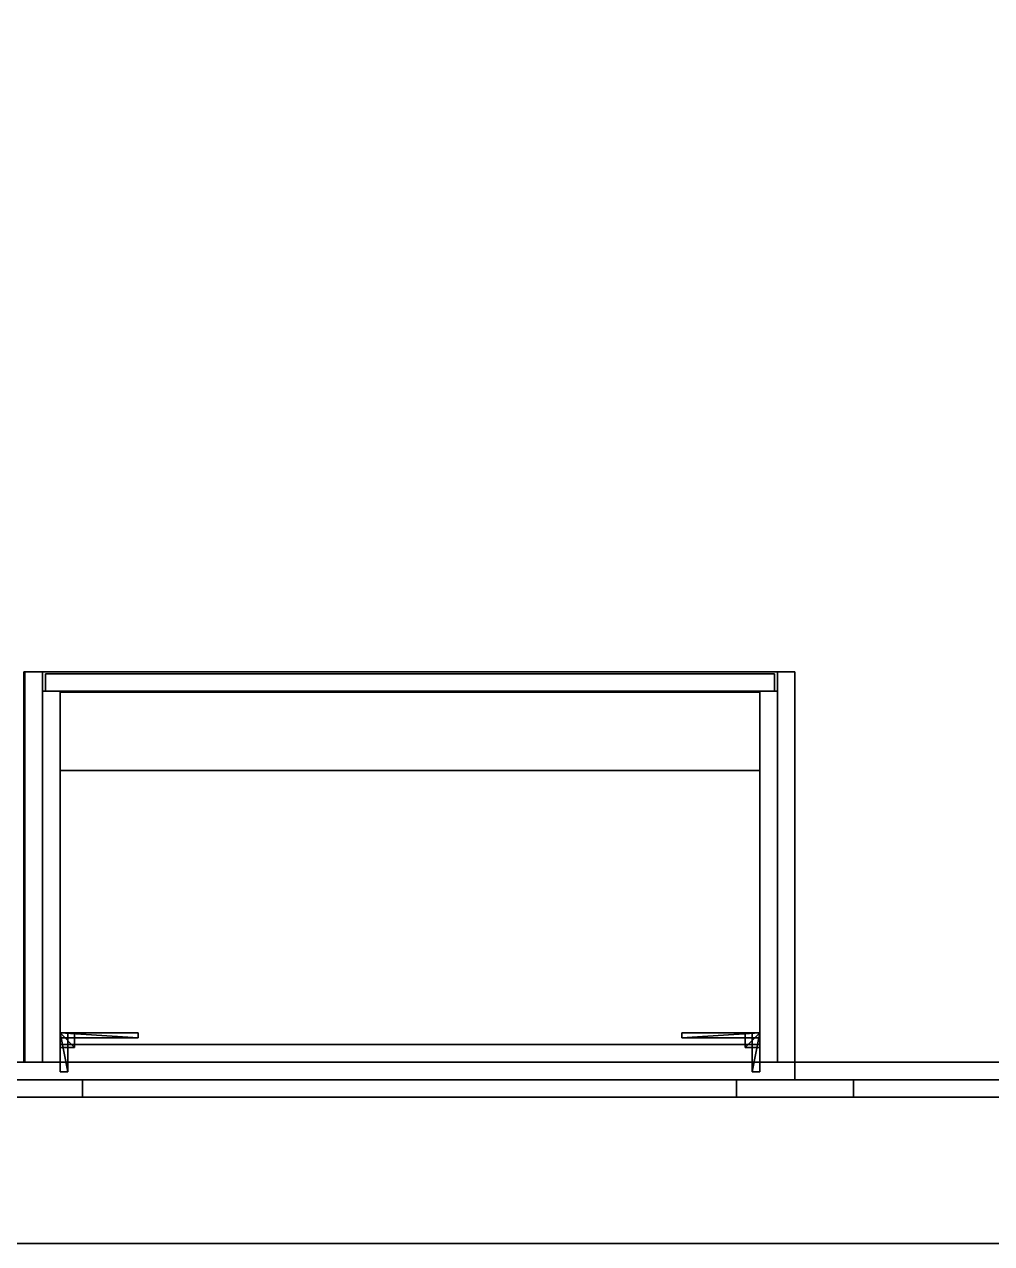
# Model space of a CAD drawing. Extents: x 0 to 4257, y -4384 to 0.
# Drawn here: x 750 to 1741, y -4366 to -3116 of the extents above; entities that cross this region are included whole.
import ezdxf

# ---------------------------------------------------------------- set-up
doc = ezdxf.new("R2010")
doc.units = 0
for name, color, linetype in [('LAYER0', 7, 'CONTINUOUS'), ('LAYER1', 7, 'CONTINUOUS'), ('LAYER384', 7, 'CONTINUOUS'), ('LAYER385', 7, 'CONTINUOUS'), ('LAYER417', 7, 'CONTINUOUS'), ('LAYER418', 7, 'CONTINUOUS'), ('LAYER419', 2, 'CONTINUOUS'), ('LAYER420', 7, 'CONTINUOUS'), ('LAYER421', 253, 'CONTINUOUS'), ('LAYER422', 253, 'CONTINUOUS'), ('LAYER423', 253, 'CONTINUOUS'), ('LAYER424', 253, 'CONTINUOUS'), ('LAYER425', 253, 'CONTINUOUS'), ('LAYER426', 253, 'CONTINUOUS'), ('LAYER427', 2, 'CONTINUOUS'), ('LAYER428', 7, 'CONTINUOUS'), ('LAYER429', 253, 'CONTINUOUS'), ('LAYER430', 253, 'CONTINUOUS'), ('LAYER431', 253, 'CONTINUOUS'), ('LAYER432', 253, 'CONTINUOUS'), ('LAYER433', 253, 'CONTINUOUS'), ('LAYER434', 253, 'CONTINUOUS'), ('LAYER435', 7, 'CONTINUOUS'), ('LAYER436', 7, 'CONTINUOUS'), ('LAYER437', 7, 'CONTINUOUS'), ('LAYER438', 45, 'CONTINUOUS'), ('LAYER439', 45, 'CONTINUOUS'), ('LAYER440', 45, 'CONTINUOUS'), ('LAYER441', 45, 'CONTINUOUS'), ('LAYER443', 45, 'CONTINUOUS'), ('LAYER444', 45, 'CONTINUOUS')]:
    doc.layers.add(name, color=color, linetype=linetype)

msp = doc.modelspace()

# ---------------------------------------------------------------- linework, layer by layer
at = {"layer": 'LAYER0'}
for points, invisible_edges in [([(0, -4366, 359), (609, -946, 359), (4239, -4366, 359), (0, -4366, 359)], 3), ([(4239, -4366, 364), (0, -946, 364), (0, -4366, 364), (4239, -4366, 364)], 1), ([(0, -946, 364), (4239, -4366, 364), (609, -946, 364), (0, -946, 364)], 3), ([(4239, -4366, 359), (609, -946, 359), (1784, -1454, 359), (4239, -4366, 359)], 7), ([(609, -946, 364), (4239, -4366, 364), (1784, -1454, 364), (609, -946, 364)], 7), ([(4239, -4366, 364), (0, -4366, 359), (4239, -4366, 359), (4239, -4366, 364)], 1), ([(0, -4366, 359), (4239, -4366, 364), (0, -4366, 364), (0, -4366, 359)], 1)]:
    msp.add_3dface(points, dxfattribs=dict(at, invisible_edges=invisible_edges))
at = {"layer": 'LAYER1'}
for points, invisible_edges in [([(0, -4366, 364), (150, -4216, 364), (4239, -4366, 364), (0, -4366, 364)], 3), ([(4239, -4366, 364), (150, -4216, 364), (4089, -4216, 364), (4239, -4366, 364)], 5), ([(150, -4216, 2700), (4089, -4216, 364), (150, -4216, 364), (150, -4216, 2700)], 1), ([(4089, -4216, 364), (150, -4216, 2700), (4089, -4216, 2700), (4089, -4216, 364)], 1), ([(4239, -4366, 2700), (0, -4366, 364), (4239, -4366, 364), (4239, -4366, 2700)], 1), ([(0, -4366, 364), (4239, -4366, 2700), (0, -4366, 2700), (0, -4366, 364)], 1)]:
    msp.add_3dface(points, dxfattribs=dict(at, invisible_edges=invisible_edges))
at = {"layer": 'LAYER384', "invisible_edges": 1}
for points in [[(1600, -4198, 364), (1480, -4216, 364), (1480, -4198, 364), (1600, -4198, 364)], [(1480, -4216, 364), (1600, -4198, 364), (1600, -4216, 364), (1480, -4216, 364)], [(1480, -4198, 1289), (1480, -4216, 364), (1480, -4216, 1289), (1480, -4198, 1289)], [(1480, -4216, 364), (1480, -4198, 1289), (1480, -4198, 364), (1480, -4216, 364)], [(1600, -4216, 1289), (1480, -4198, 1289), (1480, -4216, 1289), (1600, -4216, 1289)], [(1480, -4198, 1289), (1600, -4216, 1289), (1600, -4198, 1289), (1480, -4198, 1289)], [(1480, -4198, 1289), (1600, -4198, 364), (1480, -4198, 364), (1480, -4198, 1289)], [(1600, -4198, 364), (1480, -4198, 1289), (1600, -4198, 1289), (1600, -4198, 364)], [(1600, -4198, 364), (1600, -4216, 1289), (1600, -4216, 364), (1600, -4198, 364)], [(1600, -4216, 1289), (1600, -4198, 364), (1600, -4198, 1289), (1600, -4216, 1289)], [(1600, -4216, 1289), (1480, -4216, 364), (1600, -4216, 364), (1600, -4216, 1289)], [(1480, -4216, 364), (1600, -4216, 1289), (1480, -4216, 1289), (1480, -4216, 364)]]:
    msp.add_3dface(points, dxfattribs=at)
at = {"layer": 'LAYER385', "invisible_edges": 1}
for points in [[(810, -4198, 364), (740, -4216, 364), (740, -4198, 364), (810, -4198, 364)], [(740, -4216, 364), (810, -4198, 364), (810, -4216, 364), (740, -4216, 364)], [(810, -4216, 1449), (740, -4198, 1449), (740, -4216, 1449), (810, -4216, 1449)], [(740, -4198, 1449), (810, -4216, 1449), (810, -4198, 1449), (740, -4198, 1449)], [(740, -4198, 1449), (810, -4198, 364), (740, -4198, 364), (740, -4198, 1449)], [(810, -4198, 364), (740, -4198, 1449), (810, -4198, 1449), (810, -4198, 364)], [(810, -4198, 364), (810, -4216, 1449), (810, -4216, 364), (810, -4198, 364)], [(810, -4216, 1449), (810, -4198, 364), (810, -4198, 1449), (810, -4216, 1449)], [(810, -4216, 1449), (740, -4216, 364), (810, -4216, 364), (810, -4216, 1449)], [(740, -4216, 364), (810, -4216, 1449), (740, -4216, 1449), (740, -4216, 364)]]:
    msp.add_3dface(points, dxfattribs=at)
at = {"layer": 'LAYER417', "invisible_edges": 1}
for points in [[(1504, -4180, 1145), (1504, -3800, 980), (1504, -4180, 980), (1504, -4180, 1145)], [(1504, -3800, 980), (1504, -4180, 1145), (1504, -3800, 1145), (1504, -3800, 980)], [(1522, -4180, 980), (1504, -3800, 980), (1522, -3800, 980), (1522, -4180, 980)], [(1504, -3800, 980), (1522, -4180, 980), (1504, -4180, 980), (1504, -3800, 980)], [(1522, -3800, 1145), (1504, -3800, 980), (1504, -3800, 1145), (1522, -3800, 1145)], [(1504, -3800, 980), (1522, -3800, 1145), (1522, -3800, 980), (1504, -3800, 980)], [(1504, -4180, 1145), (1522, -3800, 1145), (1504, -3800, 1145), (1504, -4180, 1145)], [(1522, -3800, 1145), (1504, -4180, 1145), (1522, -4180, 1145), (1522, -3800, 1145)], [(1522, -3800, 1145), (1522, -4180, 980), (1522, -3800, 980), (1522, -3800, 1145)], [(1522, -4180, 980), (1522, -3800, 1145), (1522, -4180, 1145), (1522, -4180, 980)], [(1522, -4180, 980), (1504, -4180, 1145), (1504, -4180, 980), (1522, -4180, 980)], [(1504, -4180, 1145), (1522, -4180, 980), (1522, -4180, 1145), (1504, -4180, 1145)]]:
    msp.add_3dface(points, dxfattribs=at)
at = {"layer": 'LAYER418', "invisible_edges": 1}
for points in [[(787, -4180, 980), (769, -3800, 980), (787, -3800, 980), (787, -4180, 980)], [(769, -3800, 980), (787, -4180, 980), (769, -4180, 980), (769, -3800, 980)], [(769, -3800, 980), (787, -3800, 1145), (787, -3800, 980), (769, -3800, 980)], [(787, -3800, 1145), (769, -3800, 980), (769, -3800, 1145), (787, -3800, 1145)], [(769, -4180, 1145), (787, -3800, 1145), (769, -3800, 1145), (769, -4180, 1145)], [(787, -3800, 1145), (769, -4180, 1145), (787, -4180, 1145), (787, -3800, 1145)], [(769, -3800, 980), (769, -4180, 1145), (769, -3800, 1145), (769, -3800, 980)], [(769, -4180, 1145), (769, -3800, 980), (769, -4180, 980), (769, -4180, 1145)], [(787, -4180, 980), (787, -3800, 1145), (787, -4180, 1145), (787, -4180, 980)], [(787, -3800, 1145), (787, -4180, 980), (787, -3800, 980), (787, -3800, 1145)], [(769, -4180, 1145), (787, -4180, 980), (787, -4180, 1145), (769, -4180, 1145)], [(787, -4180, 980), (769, -4180, 1145), (769, -4180, 980), (787, -4180, 980)]]:
    msp.add_3dface(points, dxfattribs=at)
at = {"layer": 'LAYER419'}
for points in [[(1424, -4150, 1092.5), (1424, -4155, 1092.5), (1424, -4150, 1115.5), (1424, -4150, 1092.5)], [(1424, -4150, 1115.5), (1424, -4155, 1092.5), (1424, -4155, 1115.5), (1424, -4150, 1115.5)], [(1424, -4150, 1115.5), (1424, -4155, 1115.5), (1504, -4150, 1115.5), (1424, -4150, 1115.5)], [(1504, -4150, 1115.5), (1424, -4155, 1115.5), (1504, -4155, 1115.5), (1504, -4150, 1115.5)], [(1424, -4150, 1115.5), (1504, -4150, 1115.5), (1424, -4150, 1092.5), (1424, -4150, 1115.5)], [(1424, -4150, 1092.5), (1504, -4150, 1115.5), (1504, -4150, 1092.5), (1424, -4150, 1092.5)], [(1424, -4150, 1092.5), (1504, -4150, 1092.5), (1424, -4155, 1092.5), (1424, -4150, 1092.5)], [(1424, -4155, 1092.5), (1504, -4150, 1092.5), (1504, -4155, 1092.5), (1424, -4155, 1092.5)], [(1424, -4155, 1092.5), (1504, -4155, 1092.5), (1424, -4155, 1115.5), (1424, -4155, 1092.5)], [(1424, -4155, 1115.5), (1504, -4155, 1092.5), (1504, -4155, 1115.5), (1424, -4155, 1115.5)], [(1504, -4150, 1115.5), (1504, -4155, 1115.5), (1504, -4150, 1092.5), (1504, -4150, 1115.5)], [(1504, -4150, 1092.5), (1504, -4155, 1115.5), (1504, -4155, 1092.5), (1504, -4150, 1092.5)]]:
    msp.add_3dface(points, dxfattribs=at)
at = {"layer": 'LAYER420', "invisible_edges": 1}
for points in [[(1504, -4150, 1092.5), (1424, -4150, 1115.5), (1504, -4150, 1115.5), (1504, -4150, 1092.5)], [(1424, -4150, 1115.5), (1504, -4150, 1092.5), (1424, -4150, 1092.5), (1424, -4150, 1115.5)], [(1504, -4155, 1115.5), (1424, -4150, 1115.5), (1424, -4155, 1115.5), (1504, -4155, 1115.5)], [(1424, -4150, 1115.5), (1504, -4155, 1115.5), (1504, -4150, 1115.5), (1424, -4150, 1115.5)], [(1424, -4155, 1092.5), (1424, -4150, 1115.5), (1424, -4150, 1092.5), (1424, -4155, 1092.5)], [(1424, -4150, 1115.5), (1424, -4155, 1092.5), (1424, -4155, 1115.5), (1424, -4150, 1115.5)], [(1504, -4150, 1092.5), (1424, -4155, 1092.5), (1424, -4150, 1092.5), (1504, -4150, 1092.5)], [(1424, -4155, 1092.5), (1504, -4150, 1092.5), (1504, -4155, 1092.5), (1424, -4155, 1092.5)], [(1424, -4155, 1092.5), (1504, -4155, 1115.5), (1424, -4155, 1115.5), (1424, -4155, 1092.5)], [(1504, -4155, 1115.5), (1424, -4155, 1092.5), (1504, -4155, 1092.5), (1504, -4155, 1115.5)], [(1504, -4155, 1115.5), (1504, -4150, 1092.5), (1504, -4150, 1115.5), (1504, -4155, 1115.5)], [(1504, -4150, 1092.5), (1504, -4155, 1115.5), (1504, -4155, 1092.5), (1504, -4150, 1092.5)]]:
    msp.add_3dface(points, dxfattribs=at)
at = {"layer": 'LAYER421'}
for points in [[(1489, -4150, 1100.5), (1489, -4165, 1100.5), (1489, -4150, 1115.5), (1489, -4150, 1100.5)], [(1489, -4150, 1115.5), (1489, -4165, 1100.5), (1489, -4165, 1115.5), (1489, -4150, 1115.5)], [(1489, -4150, 1115.5), (1489, -4165, 1115.5), (1504, -4150, 1115.5), (1489, -4150, 1115.5)], [(1504, -4150, 1115.5), (1489, -4165, 1115.5), (1504, -4165, 1115.5), (1504, -4150, 1115.5)], [(1489, -4150, 1115.5), (1504, -4150, 1115.5), (1489, -4150, 1100.5), (1489, -4150, 1115.5)], [(1489, -4150, 1100.5), (1504, -4150, 1115.5), (1504, -4150, 1100.5), (1489, -4150, 1100.5)], [(1489, -4150, 1100.5), (1504, -4150, 1100.5), (1489, -4165, 1100.5), (1489, -4150, 1100.5)], [(1489, -4165, 1100.5), (1504, -4150, 1100.5), (1504, -4165, 1100.5), (1489, -4165, 1100.5)], [(1504, -4150, 1115.5), (1504, -4165, 1115.5), (1504, -4150, 1100.5), (1504, -4150, 1115.5)], [(1504, -4150, 1100.5), (1504, -4165, 1115.5), (1504, -4165, 1100.5), (1504, -4150, 1100.5)], [(1489, -4165, 1100.5), (1504, -4165, 1100.5), (1489, -4165, 1115.5), (1489, -4165, 1100.5)], [(1489, -4165, 1115.5), (1504, -4165, 1100.5), (1504, -4165, 1115.5), (1489, -4165, 1115.5)]]:
    msp.add_3dface(points, dxfattribs=at)
at = {"layer": 'LAYER422'}
for points in [[(1489, -4150, 1100.5), (1489, -4165, 1100.5), (1489, -4150, 1115.5), (1489, -4150, 1100.5)], [(1489, -4150, 1115.5), (1489, -4165, 1100.5), (1489, -4165, 1115.5), (1489, -4150, 1115.5)], [(1489, -4150, 1115.5), (1489, -4165, 1115.5), (1504, -4150, 1115.5), (1489, -4150, 1115.5)], [(1504, -4150, 1115.5), (1489, -4165, 1115.5), (1504, -4165, 1115.5), (1504, -4150, 1115.5)], [(1489, -4150, 1115.5), (1504, -4150, 1115.5), (1489, -4150, 1100.5), (1489, -4150, 1115.5)], [(1489, -4150, 1100.5), (1504, -4150, 1115.5), (1504, -4150, 1100.5), (1489, -4150, 1100.5)], [(1489, -4150, 1100.5), (1504, -4150, 1100.5), (1489, -4165, 1100.5), (1489, -4150, 1100.5)], [(1489, -4165, 1100.5), (1504, -4150, 1100.5), (1504, -4165, 1100.5), (1489, -4165, 1100.5)], [(1504, -4150, 1115.5), (1504, -4165, 1115.5), (1504, -4150, 1100.5), (1504, -4150, 1115.5)], [(1504, -4150, 1100.5), (1504, -4165, 1115.5), (1504, -4165, 1100.5), (1504, -4150, 1100.5)], [(1489, -4165, 1100.5), (1504, -4165, 1100.5), (1489, -4165, 1115.5), (1489, -4165, 1100.5)], [(1489, -4165, 1115.5), (1504, -4165, 1100.5), (1504, -4165, 1115.5), (1489, -4165, 1115.5)]]:
    msp.add_3dface(points, dxfattribs=at)
at = {"layer": 'LAYER423'}
for points in [[(1489, -4150, 1100.5), (1489, -4165, 1100.5), (1489, -4150, 1115.5), (1489, -4150, 1100.5)], [(1489, -4150, 1115.5), (1489, -4165, 1100.5), (1489, -4165, 1115.5), (1489, -4150, 1115.5)], [(1489, -4150, 1115.5), (1489, -4165, 1115.5), (1504, -4150, 1115.5), (1489, -4150, 1115.5)], [(1504, -4150, 1115.5), (1489, -4165, 1115.5), (1504, -4165, 1115.5), (1504, -4150, 1115.5)], [(1489, -4150, 1115.5), (1504, -4150, 1115.5), (1489, -4150, 1100.5), (1489, -4150, 1115.5)], [(1489, -4150, 1100.5), (1504, -4150, 1115.5), (1504, -4150, 1100.5), (1489, -4150, 1100.5)], [(1489, -4150, 1100.5), (1504, -4150, 1100.5), (1489, -4165, 1100.5), (1489, -4150, 1100.5)], [(1489, -4165, 1100.5), (1504, -4150, 1100.5), (1504, -4165, 1100.5), (1489, -4165, 1100.5)], [(1504, -4150, 1115.5), (1504, -4165, 1115.5), (1504, -4150, 1100.5), (1504, -4150, 1115.5)], [(1504, -4150, 1100.5), (1504, -4165, 1115.5), (1504, -4165, 1100.5), (1504, -4150, 1100.5)], [(1489, -4165, 1100.5), (1504, -4165, 1100.5), (1489, -4165, 1115.5), (1489, -4165, 1100.5)], [(1489, -4165, 1115.5), (1504, -4165, 1100.5), (1504, -4165, 1115.5), (1489, -4165, 1115.5)]]:
    msp.add_3dface(points, dxfattribs=at)
at = {"layer": 'LAYER424'}
for points in [[(1489, -4150, 1100.5), (1489, -4165, 1100.5), (1489, -4150, 1115.5), (1489, -4150, 1100.5)], [(1489, -4150, 1115.5), (1489, -4165, 1100.5), (1489, -4165, 1115.5), (1489, -4150, 1115.5)], [(1489, -4150, 1115.5), (1489, -4165, 1115.5), (1504, -4150, 1115.5), (1489, -4150, 1115.5)], [(1504, -4150, 1115.5), (1489, -4165, 1115.5), (1504, -4165, 1115.5), (1504, -4150, 1115.5)], [(1489, -4150, 1115.5), (1504, -4150, 1115.5), (1489, -4150, 1100.5), (1489, -4150, 1115.5)], [(1489, -4150, 1100.5), (1504, -4150, 1115.5), (1504, -4150, 1100.5), (1489, -4150, 1100.5)], [(1489, -4150, 1100.5), (1504, -4150, 1100.5), (1489, -4165, 1100.5), (1489, -4150, 1100.5)], [(1489, -4165, 1100.5), (1504, -4150, 1100.5), (1504, -4165, 1100.5), (1489, -4165, 1100.5)], [(1504, -4150, 1115.5), (1504, -4165, 1115.5), (1504, -4150, 1100.5), (1504, -4150, 1115.5)], [(1504, -4150, 1100.5), (1504, -4165, 1115.5), (1504, -4165, 1100.5), (1504, -4150, 1100.5)], [(1489, -4165, 1100.5), (1504, -4165, 1100.5), (1489, -4165, 1115.5), (1489, -4165, 1100.5)], [(1489, -4165, 1115.5), (1504, -4165, 1100.5), (1504, -4165, 1115.5), (1489, -4165, 1115.5)]]:
    msp.add_3dface(points, dxfattribs=at)
at = {"layer": 'LAYER425'}
for points in [[(1496, -4150, 1107.5), (1496, -4190, 1107.5), (1496, -4150, 1115.5), (1496, -4150, 1107.5)], [(1496, -4150, 1115.5), (1496, -4190, 1107.5), (1496, -4190, 1115.5), (1496, -4150, 1115.5)], [(1496, -4150, 1115.5), (1496, -4190, 1115.5), (1504, -4150, 1115.5), (1496, -4150, 1115.5)], [(1504, -4150, 1115.5), (1496, -4190, 1115.5), (1504, -4190, 1115.5), (1504, -4150, 1115.5)], [(1496, -4150, 1115.5), (1504, -4150, 1115.5), (1496, -4150, 1107.5), (1496, -4150, 1115.5)], [(1496, -4150, 1107.5), (1504, -4150, 1115.5), (1504, -4150, 1107.5), (1496, -4150, 1107.5)], [(1496, -4150, 1107.5), (1504, -4150, 1107.5), (1496, -4190, 1107.5), (1496, -4150, 1107.5)], [(1496, -4190, 1107.5), (1504, -4150, 1107.5), (1504, -4190, 1107.5), (1496, -4190, 1107.5)], [(1504, -4150, 1115.5), (1504, -4190, 1115.5), (1504, -4150, 1107.5), (1504, -4150, 1115.5)], [(1504, -4150, 1107.5), (1504, -4190, 1115.5), (1504, -4190, 1107.5), (1504, -4150, 1107.5)], [(1496, -4190, 1107.5), (1504, -4190, 1107.5), (1496, -4190, 1115.5), (1496, -4190, 1107.5)], [(1496, -4190, 1115.5), (1504, -4190, 1107.5), (1504, -4190, 1115.5), (1496, -4190, 1115.5)]]:
    msp.add_3dface(points, dxfattribs=at)
at = {"layer": 'LAYER426'}
for points in [[(1424, -4150, 1099.5), (1424, -4155, 1099.5), (1424, -4150, 1115.5), (1424, -4150, 1099.5)], [(1424, -4150, 1115.5), (1424, -4155, 1099.5), (1424, -4155, 1115.5), (1424, -4150, 1115.5)], [(1424, -4150, 1115.5), (1424, -4155, 1115.5), (1504, -4150, 1115.5), (1424, -4150, 1115.5)], [(1504, -4150, 1115.5), (1424, -4155, 1115.5), (1504, -4155, 1115.5), (1504, -4150, 1115.5)], [(1424, -4150, 1115.5), (1504, -4150, 1115.5), (1424, -4150, 1099.5), (1424, -4150, 1115.5)], [(1424, -4150, 1099.5), (1504, -4150, 1115.5), (1504, -4150, 1099.5), (1424, -4150, 1099.5)], [(1424, -4150, 1099.5), (1504, -4150, 1099.5), (1424, -4155, 1099.5), (1424, -4150, 1099.5)], [(1424, -4155, 1099.5), (1504, -4150, 1099.5), (1504, -4155, 1099.5), (1424, -4155, 1099.5)], [(1424, -4155, 1099.5), (1504, -4155, 1099.5), (1424, -4155, 1115.5), (1424, -4155, 1099.5)], [(1424, -4155, 1115.5), (1504, -4155, 1099.5), (1504, -4155, 1115.5), (1424, -4155, 1115.5)], [(1504, -4150, 1115.5), (1504, -4155, 1115.5), (1504, -4150, 1099.5), (1504, -4150, 1115.5)], [(1504, -4150, 1099.5), (1504, -4155, 1115.5), (1504, -4155, 1099.5), (1504, -4150, 1099.5)]]:
    msp.add_3dface(points, dxfattribs=at)
at = {"layer": 'LAYER427'}
for points in [[(787, -4150, 1115.5), (867, -4155, 1115.5), (867, -4150, 1115.5), (787, -4150, 1115.5)], [(787, -4155, 1115.5), (867, -4155, 1115.5), (787, -4150, 1115.5), (787, -4155, 1115.5)], [(787, -4150, 1092.5), (787, -4155, 1115.5), (787, -4150, 1115.5), (787, -4150, 1092.5)], [(787, -4155, 1092.5), (787, -4155, 1115.5), (787, -4150, 1092.5), (787, -4155, 1092.5)], [(867, -4150, 1092.5), (787, -4150, 1115.5), (867, -4150, 1115.5), (867, -4150, 1092.5)], [(787, -4150, 1092.5), (787, -4150, 1115.5), (867, -4150, 1092.5), (787, -4150, 1092.5)], [(867, -4155, 1092.5), (787, -4150, 1092.5), (867, -4150, 1092.5), (867, -4155, 1092.5)], [(787, -4155, 1092.5), (787, -4150, 1092.5), (867, -4155, 1092.5), (787, -4155, 1092.5)], [(867, -4155, 1115.5), (787, -4155, 1092.5), (867, -4155, 1092.5), (867, -4155, 1115.5)], [(787, -4155, 1115.5), (787, -4155, 1092.5), (867, -4155, 1115.5), (787, -4155, 1115.5)], [(867, -4150, 1115.5), (867, -4155, 1092.5), (867, -4150, 1092.5), (867, -4150, 1115.5)], [(867, -4155, 1115.5), (867, -4155, 1092.5), (867, -4150, 1115.5), (867, -4155, 1115.5)]]:
    msp.add_3dface(points, dxfattribs=at)
at = {"layer": 'LAYER428', "invisible_edges": 1}
for points in [[(787, -4150, 1115.5), (867, -4150, 1092.5), (787, -4150, 1092.5), (787, -4150, 1115.5)], [(867, -4150, 1092.5), (787, -4150, 1115.5), (867, -4150, 1115.5), (867, -4150, 1092.5)], [(787, -4150, 1115.5), (867, -4155, 1115.5), (867, -4150, 1115.5), (787, -4150, 1115.5)], [(867, -4155, 1115.5), (787, -4150, 1115.5), (787, -4155, 1115.5), (867, -4155, 1115.5)], [(787, -4155, 1092.5), (867, -4150, 1092.5), (867, -4155, 1092.5), (787, -4155, 1092.5)], [(867, -4150, 1092.5), (787, -4155, 1092.5), (787, -4150, 1092.5), (867, -4150, 1092.5)], [(787, -4155, 1092.5), (787, -4150, 1115.5), (787, -4150, 1092.5), (787, -4155, 1092.5)], [(787, -4150, 1115.5), (787, -4155, 1092.5), (787, -4155, 1115.5), (787, -4150, 1115.5)], [(867, -4155, 1115.5), (787, -4155, 1092.5), (867, -4155, 1092.5), (867, -4155, 1115.5)], [(787, -4155, 1092.5), (867, -4155, 1115.5), (787, -4155, 1115.5), (787, -4155, 1092.5)], [(867, -4155, 1115.5), (867, -4150, 1092.5), (867, -4150, 1115.5), (867, -4155, 1115.5)], [(867, -4150, 1092.5), (867, -4155, 1115.5), (867, -4155, 1092.5), (867, -4150, 1092.5)]]:
    msp.add_3dface(points, dxfattribs=at)
at = {"layer": 'LAYER429'}
for points in [[(787, -4150, 1115.5), (802, -4165, 1115.5), (802, -4150, 1115.5), (787, -4150, 1115.5)], [(787, -4165, 1115.5), (802, -4165, 1115.5), (787, -4150, 1115.5), (787, -4165, 1115.5)], [(787, -4150, 1100.5), (787, -4165, 1115.5), (787, -4150, 1115.5), (787, -4150, 1100.5)], [(787, -4165, 1100.5), (787, -4165, 1115.5), (787, -4150, 1100.5), (787, -4165, 1100.5)], [(802, -4150, 1100.5), (787, -4150, 1115.5), (802, -4150, 1115.5), (802, -4150, 1100.5)], [(787, -4150, 1100.5), (787, -4150, 1115.5), (802, -4150, 1100.5), (787, -4150, 1100.5)], [(802, -4165, 1100.5), (787, -4150, 1100.5), (802, -4150, 1100.5), (802, -4165, 1100.5)], [(787, -4165, 1100.5), (787, -4150, 1100.5), (802, -4165, 1100.5), (787, -4165, 1100.5)], [(802, -4150, 1115.5), (802, -4165, 1100.5), (802, -4150, 1100.5), (802, -4150, 1115.5)], [(802, -4165, 1115.5), (802, -4165, 1100.5), (802, -4150, 1115.5), (802, -4165, 1115.5)], [(802, -4165, 1115.5), (787, -4165, 1100.5), (802, -4165, 1100.5), (802, -4165, 1115.5)], [(787, -4165, 1115.5), (787, -4165, 1100.5), (802, -4165, 1115.5), (787, -4165, 1115.5)]]:
    msp.add_3dface(points, dxfattribs=at)
at = {"layer": 'LAYER430'}
for points in [[(787, -4150, 1115.5), (802, -4165, 1115.5), (802, -4150, 1115.5), (787, -4150, 1115.5)], [(787, -4165, 1115.5), (802, -4165, 1115.5), (787, -4150, 1115.5), (787, -4165, 1115.5)], [(787, -4150, 1100.5), (787, -4165, 1115.5), (787, -4150, 1115.5), (787, -4150, 1100.5)], [(787, -4165, 1100.5), (787, -4165, 1115.5), (787, -4150, 1100.5), (787, -4165, 1100.5)], [(802, -4150, 1100.5), (787, -4150, 1115.5), (802, -4150, 1115.5), (802, -4150, 1100.5)], [(787, -4150, 1100.5), (787, -4150, 1115.5), (802, -4150, 1100.5), (787, -4150, 1100.5)], [(802, -4165, 1100.5), (787, -4150, 1100.5), (802, -4150, 1100.5), (802, -4165, 1100.5)], [(787, -4165, 1100.5), (787, -4150, 1100.5), (802, -4165, 1100.5), (787, -4165, 1100.5)], [(802, -4150, 1115.5), (802, -4165, 1100.5), (802, -4150, 1100.5), (802, -4150, 1115.5)], [(802, -4165, 1115.5), (802, -4165, 1100.5), (802, -4150, 1115.5), (802, -4165, 1115.5)], [(802, -4165, 1115.5), (787, -4165, 1100.5), (802, -4165, 1100.5), (802, -4165, 1115.5)], [(787, -4165, 1115.5), (787, -4165, 1100.5), (802, -4165, 1115.5), (787, -4165, 1115.5)]]:
    msp.add_3dface(points, dxfattribs=at)
at = {"layer": 'LAYER431'}
for points in [[(787, -4150, 1115.5), (802, -4165, 1115.5), (802, -4150, 1115.5), (787, -4150, 1115.5)], [(787, -4165, 1115.5), (802, -4165, 1115.5), (787, -4150, 1115.5), (787, -4165, 1115.5)], [(787, -4150, 1100.5), (787, -4165, 1115.5), (787, -4150, 1115.5), (787, -4150, 1100.5)], [(787, -4165, 1100.5), (787, -4165, 1115.5), (787, -4150, 1100.5), (787, -4165, 1100.5)], [(802, -4150, 1100.5), (787, -4150, 1115.5), (802, -4150, 1115.5), (802, -4150, 1100.5)], [(787, -4150, 1100.5), (787, -4150, 1115.5), (802, -4150, 1100.5), (787, -4150, 1100.5)], [(802, -4165, 1100.5), (787, -4150, 1100.5), (802, -4150, 1100.5), (802, -4165, 1100.5)], [(787, -4165, 1100.5), (787, -4150, 1100.5), (802, -4165, 1100.5), (787, -4165, 1100.5)], [(802, -4150, 1115.5), (802, -4165, 1100.5), (802, -4150, 1100.5), (802, -4150, 1115.5)], [(802, -4165, 1115.5), (802, -4165, 1100.5), (802, -4150, 1115.5), (802, -4165, 1115.5)], [(802, -4165, 1115.5), (787, -4165, 1100.5), (802, -4165, 1100.5), (802, -4165, 1115.5)], [(787, -4165, 1115.5), (787, -4165, 1100.5), (802, -4165, 1115.5), (787, -4165, 1115.5)]]:
    msp.add_3dface(points, dxfattribs=at)
at = {"layer": 'LAYER432'}
for points in [[(787, -4150, 1115.5), (802, -4165, 1115.5), (802, -4150, 1115.5), (787, -4150, 1115.5)], [(787, -4165, 1115.5), (802, -4165, 1115.5), (787, -4150, 1115.5), (787, -4165, 1115.5)], [(787, -4150, 1100.5), (787, -4165, 1115.5), (787, -4150, 1115.5), (787, -4150, 1100.5)], [(787, -4165, 1100.5), (787, -4165, 1115.5), (787, -4150, 1100.5), (787, -4165, 1100.5)], [(802, -4150, 1100.5), (787, -4150, 1115.5), (802, -4150, 1115.5), (802, -4150, 1100.5)], [(787, -4150, 1100.5), (787, -4150, 1115.5), (802, -4150, 1100.5), (787, -4150, 1100.5)], [(802, -4165, 1100.5), (787, -4150, 1100.5), (802, -4150, 1100.5), (802, -4165, 1100.5)], [(787, -4165, 1100.5), (787, -4150, 1100.5), (802, -4165, 1100.5), (787, -4165, 1100.5)], [(802, -4150, 1115.5), (802, -4165, 1100.5), (802, -4150, 1100.5), (802, -4150, 1115.5)], [(802, -4165, 1115.5), (802, -4165, 1100.5), (802, -4150, 1115.5), (802, -4165, 1115.5)], [(802, -4165, 1115.5), (787, -4165, 1100.5), (802, -4165, 1100.5), (802, -4165, 1115.5)], [(787, -4165, 1115.5), (787, -4165, 1100.5), (802, -4165, 1115.5), (787, -4165, 1115.5)]]:
    msp.add_3dface(points, dxfattribs=at)
at = {"layer": 'LAYER433'}
for points in [[(787, -4150, 1115.5), (795, -4190, 1115.5), (795, -4150, 1115.5), (787, -4150, 1115.5)], [(787, -4190, 1115.5), (795, -4190, 1115.5), (787, -4150, 1115.5), (787, -4190, 1115.5)], [(787, -4150, 1107.5), (787, -4190, 1115.5), (787, -4150, 1115.5), (787, -4150, 1107.5)], [(787, -4190, 1107.5), (787, -4190, 1115.5), (787, -4150, 1107.5), (787, -4190, 1107.5)], [(795, -4150, 1107.5), (787, -4150, 1115.5), (795, -4150, 1115.5), (795, -4150, 1107.5)], [(787, -4150, 1107.5), (787, -4150, 1115.5), (795, -4150, 1107.5), (787, -4150, 1107.5)], [(795, -4190, 1107.5), (787, -4150, 1107.5), (795, -4150, 1107.5), (795, -4190, 1107.5)], [(787, -4190, 1107.5), (787, -4150, 1107.5), (795, -4190, 1107.5), (787, -4190, 1107.5)], [(795, -4150, 1115.5), (795, -4190, 1107.5), (795, -4150, 1107.5), (795, -4150, 1115.5)], [(795, -4190, 1115.5), (795, -4190, 1107.5), (795, -4150, 1115.5), (795, -4190, 1115.5)], [(795, -4190, 1115.5), (787, -4190, 1107.5), (795, -4190, 1107.5), (795, -4190, 1115.5)], [(787, -4190, 1115.5), (787, -4190, 1107.5), (795, -4190, 1115.5), (787, -4190, 1115.5)]]:
    msp.add_3dface(points, dxfattribs=at)
at = {"layer": 'LAYER434'}
for points in [[(787, -4150, 1115.5), (867, -4155, 1115.5), (867, -4150, 1115.5), (787, -4150, 1115.5)], [(787, -4155, 1115.5), (867, -4155, 1115.5), (787, -4150, 1115.5), (787, -4155, 1115.5)], [(787, -4150, 1099.5), (787, -4155, 1115.5), (787, -4150, 1115.5), (787, -4150, 1099.5)], [(787, -4155, 1099.5), (787, -4155, 1115.5), (787, -4150, 1099.5), (787, -4155, 1099.5)], [(867, -4150, 1099.5), (787, -4150, 1115.5), (867, -4150, 1115.5), (867, -4150, 1099.5)], [(787, -4150, 1099.5), (787, -4150, 1115.5), (867, -4150, 1099.5), (787, -4150, 1099.5)], [(867, -4155, 1099.5), (787, -4150, 1099.5), (867, -4150, 1099.5), (867, -4155, 1099.5)], [(787, -4155, 1099.5), (787, -4150, 1099.5), (867, -4155, 1099.5), (787, -4155, 1099.5)], [(867, -4155, 1115.5), (787, -4155, 1099.5), (867, -4155, 1099.5), (867, -4155, 1115.5)], [(787, -4155, 1115.5), (787, -4155, 1099.5), (867, -4155, 1115.5), (787, -4155, 1115.5)], [(867, -4150, 1115.5), (867, -4155, 1099.5), (867, -4150, 1099.5), (867, -4150, 1115.5)], [(867, -4155, 1115.5), (867, -4155, 1099.5), (867, -4150, 1115.5), (867, -4155, 1115.5)]]:
    msp.add_3dface(points, dxfattribs=at)
at = {"layer": 'LAYER435', "invisible_edges": 1}
for points in [[(787, -4180, 981), (1504, -3800, 981), (1504, -4180, 981), (787, -4180, 981)], [(1504, -3800, 981), (787, -4180, 981), (787, -3800, 981), (1504, -3800, 981)], [(787, -3800, 999), (1504, -3800, 981), (787, -3800, 981), (787, -3800, 999)], [(1504, -3800, 981), (787, -3800, 999), (1504, -3800, 999), (1504, -3800, 981)], [(787, -4180, 981), (787, -3800, 999), (787, -3800, 981), (787, -4180, 981)], [(787, -3800, 999), (787, -4180, 981), (787, -4180, 999), (787, -3800, 999)], [(787, -3800, 999), (1504, -4180, 999), (1504, -3800, 999), (787, -3800, 999)], [(1504, -4180, 999), (787, -3800, 999), (787, -4180, 999), (1504, -4180, 999)], [(1504, -4180, 999), (1504, -3800, 981), (1504, -3800, 999), (1504, -4180, 999)], [(1504, -3800, 981), (1504, -4180, 999), (1504, -4180, 981), (1504, -3800, 981)], [(1504, -4180, 999), (787, -4180, 981), (1504, -4180, 981), (1504, -4180, 999)], [(787, -4180, 981), (1504, -4180, 999), (787, -4180, 999), (787, -4180, 981)]]:
    msp.add_3dface(points, dxfattribs=at)
at = {"layer": 'LAYER436', "invisible_edges": 1}
for points in [[(787, -3881, 1126.5), (1504, -3801, 1126.5), (1504, -3881, 1126.5), (787, -3881, 1126.5)], [(1504, -3801, 1126.5), (787, -3881, 1126.5), (787, -3801, 1126.5), (1504, -3801, 1126.5)], [(787, -3801, 1144.5), (1504, -3801, 1126.5), (787, -3801, 1126.5), (787, -3801, 1144.5)], [(1504, -3801, 1126.5), (787, -3801, 1144.5), (1504, -3801, 1144.5), (1504, -3801, 1126.5)], [(787, -3881, 1126.5), (787, -3801, 1144.5), (787, -3801, 1126.5), (787, -3881, 1126.5)], [(787, -3801, 1144.5), (787, -3881, 1126.5), (787, -3881, 1144.5), (787, -3801, 1144.5)], [(787, -3801, 1144.5), (1504, -3881, 1144.5), (1504, -3801, 1144.5), (787, -3801, 1144.5)], [(1504, -3881, 1144.5), (787, -3801, 1144.5), (787, -3881, 1144.5), (1504, -3881, 1144.5)], [(1504, -3881, 1144.5), (1504, -3801, 1126.5), (1504, -3801, 1144.5), (1504, -3881, 1144.5)], [(1504, -3801, 1126.5), (1504, -3881, 1144.5), (1504, -3881, 1126.5), (1504, -3801, 1126.5)], [(1504, -3881, 1144.5), (787, -3881, 1126.5), (1504, -3881, 1126.5), (1504, -3881, 1144.5)], [(787, -3881, 1126.5), (1504, -3881, 1144.5), (787, -3881, 1144.5), (787, -3881, 1126.5)]]:
    msp.add_3dface(points, dxfattribs=at)
at = {"layer": 'LAYER437', "invisible_edges": 1}
for points in [[(787, -4162, 1025), (1504, -4180, 1025), (787, -4180, 1025), (787, -4162, 1025)], [(1504, -4180, 1025), (787, -4162, 1025), (1504, -4162, 1025), (1504, -4180, 1025)], [(787, -4180, 1145), (787, -4162, 1025), (787, -4180, 1025), (787, -4180, 1145)], [(787, -4162, 1025), (787, -4180, 1145), (787, -4162, 1145), (787, -4162, 1025)], [(1504, -4162, 1145), (787, -4180, 1145), (1504, -4180, 1145), (1504, -4162, 1145)], [(787, -4180, 1145), (1504, -4162, 1145), (787, -4162, 1145), (787, -4180, 1145)], [(787, -4162, 1025), (1504, -4162, 1145), (1504, -4162, 1025), (787, -4162, 1025)], [(1504, -4162, 1145), (787, -4162, 1025), (787, -4162, 1145), (1504, -4162, 1145)], [(1504, -4162, 1145), (1504, -4180, 1025), (1504, -4162, 1025), (1504, -4162, 1145)], [(1504, -4180, 1025), (1504, -4162, 1145), (1504, -4180, 1145), (1504, -4180, 1025)], [(787, -4180, 1145), (1504, -4180, 1025), (1504, -4180, 1145), (787, -4180, 1145)], [(1504, -4180, 1025), (787, -4180, 1145), (787, -4180, 1025), (1504, -4180, 1025)]]:
    msp.add_3dface(points, dxfattribs=at)
at = {"layer": 'LAYER438', "invisible_edges": 1}
for points in [[(772, -3782, 1142), (1519, -3782, 962), (772, -3782, 962), (772, -3782, 1142)], [(1519, -3782, 962), (772, -3782, 1142), (1519, -3782, 1142), (1519, -3782, 962)], [(772, -3800, 962), (1519, -3782, 962), (1519, -3800, 962), (772, -3800, 962)], [(1519, -3782, 962), (772, -3800, 962), (772, -3782, 962), (1519, -3782, 962)], [(772, -3782, 1142), (1519, -3800, 1142), (1519, -3782, 1142), (772, -3782, 1142)], [(1519, -3800, 1142), (772, -3782, 1142), (772, -3800, 1142), (1519, -3800, 1142)], [(772, -3800, 962), (772, -3782, 1142), (772, -3782, 962), (772, -3800, 962)], [(772, -3782, 1142), (772, -3800, 962), (772, -3800, 1142), (772, -3782, 1142)], [(1519, -3800, 1142), (1519, -3782, 962), (1519, -3782, 1142), (1519, -3800, 1142)], [(1519, -3782, 962), (1519, -3800, 1142), (1519, -3800, 962), (1519, -3782, 962)], [(1519, -3800, 1142), (772, -3800, 962), (1519, -3800, 962), (1519, -3800, 1142)], [(772, -3800, 962), (1519, -3800, 1142), (772, -3800, 1142), (772, -3800, 962)]]:
    msp.add_3dface(points, dxfattribs=at)
at = {"layer": 'LAYER439', "invisible_edges": 1}
for points in [[(740, -4180, 1464), (1540, -4180, 364), (740, -4180, 364), (740, -4180, 1464)], [(1540, -4180, 364), (740, -4180, 1464), (1540, -4180, 1464), (1540, -4180, 364)], [(740, -4198, 364), (1540, -4180, 364), (1540, -4198, 364), (740, -4198, 364)], [(1540, -4180, 364), (740, -4198, 364), (740, -4180, 364), (1540, -4180, 364)], [(740, -4180, 1464), (1540, -4198, 1464), (1540, -4180, 1464), (740, -4180, 1464)], [(1540, -4198, 1464), (740, -4180, 1464), (740, -4198, 1464), (1540, -4198, 1464)], [(1540, -4198, 1464), (1540, -4180, 364), (1540, -4180, 1464), (1540, -4198, 1464)], [(1540, -4180, 364), (1540, -4198, 1464), (1540, -4198, 364), (1540, -4180, 364)], [(1540, -4198, 1464), (740, -4198, 364), (1540, -4198, 364), (1540, -4198, 1464)], [(740, -4198, 364), (1540, -4198, 1464), (740, -4198, 1464), (740, -4198, 364)]]:
    msp.add_3dface(points, dxfattribs=at)
at = {"layer": 'LAYER440', "invisible_edges": 1}
for points in [[(751, -4180, 1145), (769, -3780, 1145), (751, -3780, 1145), (751, -4180, 1145)], [(769, -3780, 1145), (751, -4180, 1145), (769, -4180, 1145), (769, -3780, 1145)], [(751, -3780, 962), (769, -3780, 1145), (769, -3780, 962), (751, -3780, 962)], [(769, -3780, 1145), (751, -3780, 962), (751, -3780, 1145), (769, -3780, 1145)], [(769, -4180, 962), (751, -3780, 962), (769, -3780, 962), (769, -4180, 962)], [(751, -3780, 962), (769, -4180, 962), (751, -4180, 962), (751, -3780, 962)], [(751, -3780, 962), (751, -4180, 1145), (751, -3780, 1145), (751, -3780, 962)], [(751, -4180, 1145), (751, -3780, 962), (751, -4180, 962), (751, -4180, 1145)], [(769, -4180, 962), (769, -3780, 1145), (769, -4180, 1145), (769, -4180, 962)], [(769, -3780, 1145), (769, -4180, 962), (769, -3780, 962), (769, -3780, 1145)], [(751, -4180, 1145), (769, -4180, 962), (769, -4180, 1145), (751, -4180, 1145)], [(769, -4180, 962), (751, -4180, 1145), (751, -4180, 962), (769, -4180, 962)]]:
    msp.add_3dface(points, dxfattribs=at)
at = {"layer": 'LAYER441', "invisible_edges": 1}
for points in [[(1522, -4180, 1145), (1522, -3780, 962), (1522, -4180, 962), (1522, -4180, 1145)], [(1522, -3780, 962), (1522, -4180, 1145), (1522, -3780, 1145), (1522, -3780, 962)], [(1540, -4180, 962), (1522, -3780, 962), (1540, -3780, 962), (1540, -4180, 962)], [(1522, -3780, 962), (1540, -4180, 962), (1522, -4180, 962), (1522, -3780, 962)], [(1540, -3780, 1145), (1522, -3780, 962), (1522, -3780, 1145), (1540, -3780, 1145)], [(1522, -3780, 962), (1540, -3780, 1145), (1540, -3780, 962), (1522, -3780, 962)], [(1522, -4180, 1145), (1540, -3780, 1145), (1522, -3780, 1145), (1522, -4180, 1145)], [(1540, -3780, 1145), (1522, -4180, 1145), (1540, -4180, 1145), (1540, -3780, 1145)], [(1540, -3780, 1145), (1540, -4180, 962), (1540, -3780, 962), (1540, -3780, 1145)], [(1540, -4180, 962), (1540, -3780, 1145), (1540, -4180, 1145), (1540, -4180, 962)], [(1540, -4180, 962), (1522, -4180, 1145), (1522, -4180, 962), (1540, -4180, 962)], [(1522, -4180, 1145), (1540, -4180, 962), (1540, -4180, 1145), (1522, -4180, 1145)]]:
    msp.add_3dface(points, dxfattribs=at)
at = {"layer": 'LAYER443', "invisible_edges": 1}
for points in [[(1540, -4180, 1464), (3289, -4180, 364), (1540, -4180, 364), (1540, -4180, 1464)], [(3289, -4180, 364), (1540, -4180, 1464), (3289, -4180, 1464), (3289, -4180, 364)], [(1540, -4198, 364), (3289, -4180, 364), (3289, -4198, 364), (1540, -4198, 364)], [(3289, -4180, 364), (1540, -4198, 364), (1540, -4180, 364), (3289, -4180, 364)], [(1540, -4180, 1464), (3289, -4198, 1464), (3289, -4180, 1464), (1540, -4180, 1464)], [(3289, -4198, 1464), (1540, -4180, 1464), (1540, -4198, 1464), (3289, -4198, 1464)], [(1540, -4198, 364), (1540, -4180, 1464), (1540, -4180, 364), (1540, -4198, 364)], [(1540, -4180, 1464), (1540, -4198, 364), (1540, -4198, 1464), (1540, -4180, 1464)], [(3289, -4198, 1464), (1540, -4198, 364), (3289, -4198, 364), (3289, -4198, 1464)], [(1540, -4198, 364), (3289, -4198, 1464), (1540, -4198, 1464), (1540, -4198, 364)]]:
    msp.add_3dface(points, dxfattribs=at)
at = {"layer": 'LAYER444', "invisible_edges": 1}
for points in [[(750, -4180, 1145), (1540, -3780, 1145), (1540, -4180, 1145), (750, -4180, 1145)], [(1540, -3780, 1145), (750, -4180, 1145), (750, -3780, 1145), (1540, -3780, 1145)], [(750, -3780, 1163), (1540, -3780, 1145), (750, -3780, 1145), (750, -3780, 1163)], [(1540, -3780, 1145), (750, -3780, 1163), (1540, -3780, 1163), (1540, -3780, 1145)], [(750, -3780, 1163), (1540, -4180, 1163), (1540, -3780, 1163), (750, -3780, 1163)], [(1540, -4180, 1163), (750, -3780, 1163), (750, -4180, 1163), (1540, -4180, 1163)], [(1540, -4180, 1163), (1540, -3780, 1145), (1540, -3780, 1163), (1540, -4180, 1163)], [(1540, -3780, 1145), (1540, -4180, 1163), (1540, -4180, 1145), (1540, -3780, 1145)], [(1540, -4180, 1163), (750, -4180, 1145), (1540, -4180, 1145), (1540, -4180, 1163)], [(750, -4180, 1145), (1540, -4180, 1163), (750, -4180, 1163), (750, -4180, 1145)]]:
    msp.add_3dface(points, dxfattribs=at)

# ---------------------------------------------------------------- meshes
at = {"layer": 'LAYER1'}
mesh = msp.add_polymesh((9, 2), dxfattribs=at)
for k, corner in enumerate([(1634, -150, 2700), (759, -150, 2700), (1634, -1604, 2700), (1634, -150, 2700), (4089, -1604, 2700), (1634, -1604, 2700), (4089, -4216, 2700), (4089, -1604, 2700), (150, -4216, 2700), (4089, -4216, 2700), (150, -1096, 2700), (150, -4216, 2700), (759, -1096, 2700), (150, -1096, 2700), (759, -150, 2700), (759, -1096, 2700), (609, 0, 2700), (609, -946, 2700)]):
    mesh.set_mesh_vertex(divmod(k, 2), corner)

doc.saveas('drawing.dxf')
